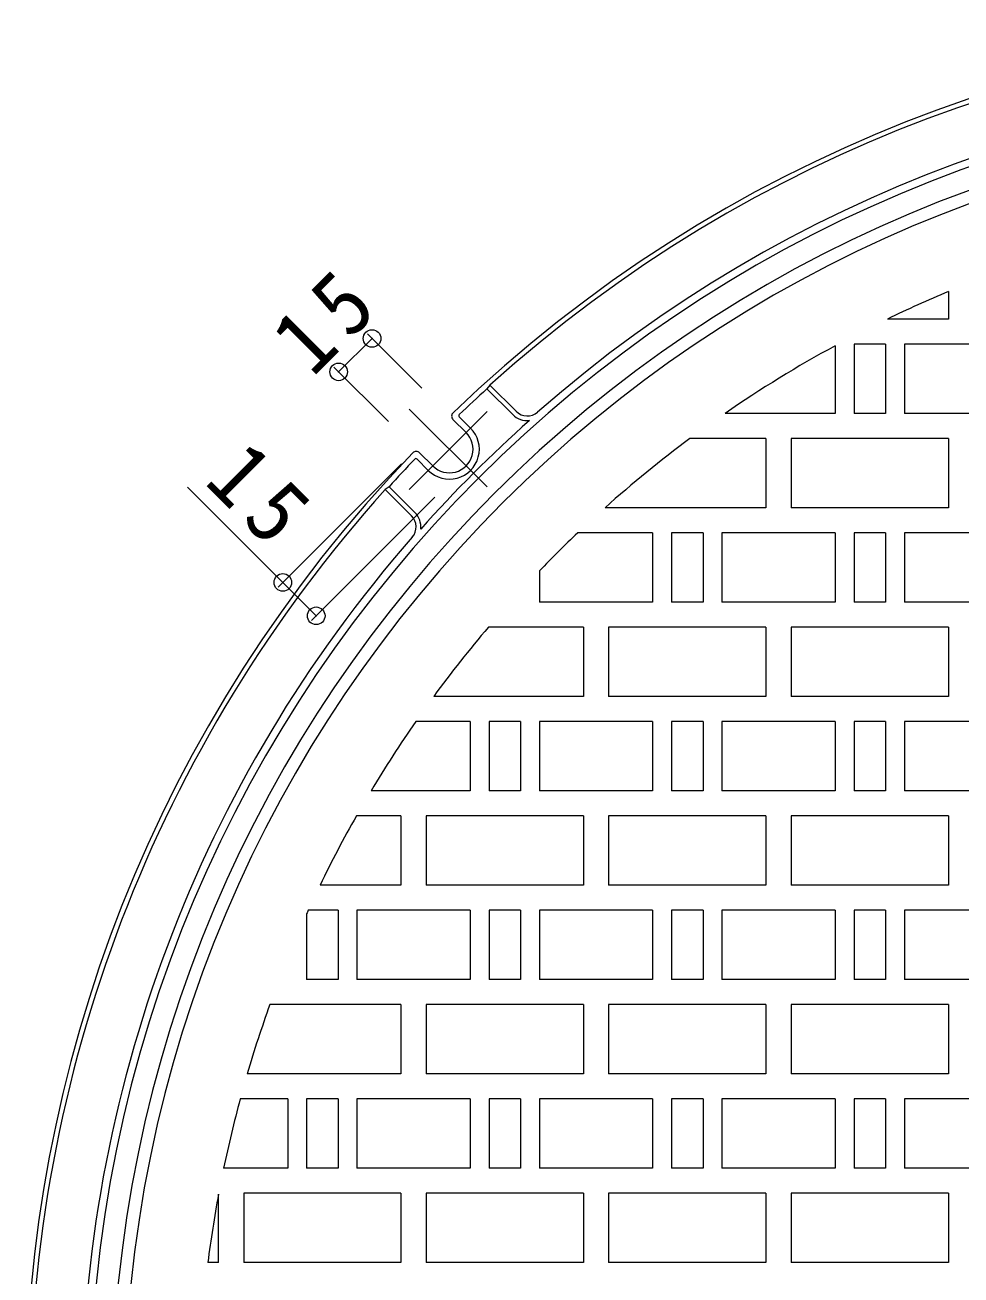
# Model space of a CAD drawing. Units: millimetres, scale not verified. Extents: x -1027 to 1330, y -947 to 944.
# Drawn here: x -956.3 to -658.8, y 516.9 to 914.4 of the extents above; entities that cross this region are included whole.
import ezdxf

# ---------------------------------------------------------------- set-up
doc = ezdxf.new("R2010")
doc.units = ezdxf.units.MM
doc.header["$LTSCALE"] = 7
doc.header["$PDMODE"] = 32
doc.header["$PDSIZE"] = 5.6
doc.linetypes.add('CHAIN1', pattern=[8, 5, -1, 1, -1])
for name, color, linetype, lineweight in [('0-1_躯体', 2, 'Continuous', 9), ('0-2_仕上', 3, 'Continuous', 9), ('0-4_その他', 7, 'Continuous', 9)]:
    doc.layers.add(name, color=color, linetype=linetype, lineweight=lineweight)
doc.styles.add('ＭＳ ゴシック', font='')
doc.styles.get('ＭＳ ゴシック').set_extended_font_data('MS Gothic')

msp = doc.modelspace()

# ---------------------------------------------------------------- linework, layer by layer
at = {"layer": '0-1_躯体'}
for p, q in [((-808.578, 799.869), (-809.482, 798.65)), ((-800.221, 791.511), (-808.578, 799.869)), ((-801.281, 790.45), (-809.482, 798.65)), ((-816.093, 784.755), (-820.27, 788.933)), ((-814.678, 786.169), (-818.275, 789.766)), ((-828.113, 772.735), (-831.71, 776.331)), ((-826.699, 774.149), (-830.877, 778.326)), ((-840.594, 767.538), (-841.812, 766.635)), ((-832.394, 759.337), (-840.594, 767.538)), ((-833.454, 758.277), (-841.812, 766.635))]:
    msp.add_line(p, q, dxfattribs=at)
at = {"layer": '0-1_躯体', "linetype": 'CHAIN1'}
for p, q in [((-834.152, 766.697), (-808.64, 792.208)), ((-834.152, 792.208), (-808.64, 766.696))]:
    msp.add_line(p, q, dxfattribs=at)
at = {"layer": '0-1_躯体'}
for centre, radius, start, end in [((-513.804, 471.861), 442.5, 46.16939, 133.8306), ((-513.804, 471.861), 441, 48.05461, 131.94537), ((-513.804, 471.861), 424.5, 48.80472, 131.19527), ((-513.804, 471.861), 422, 0, 180), ((-513.804, 471.861), 415, 0, 180), ((-513.804, 471.861), 440.7, 132.1386, 133.69832), ((-819.209, 789.994), 1.5, 133.83031, 224.99866), ((-796.685, 795.046), 5, 225, 311.19533), ((-513.804, 471.861), 424.2, 131.70029, 138.29971), ((-817.921, 790.12), 0.5, 133.69914, 225), ((-796.685, 795.046), 6.5, 225, 276.07809), ((-821.396, 779.452), 9.5, 224.99957, 45.00021), ((-821.396, 779.452), 7.5, 224.99973, 45), ((-513.804, 471.861), 442.5, 136.16942, 223.83061), ((-513.804, 471.861), 440.7, 136.3017, 137.86142), ((-831.938, 777.266), 1.5, 45, 136.16969), ((-832.063, 775.978), 0.5, 45, 136.30086), ((-513.804, 471.861), 441, 138.05463, 180), ((-836.99, 754.741), 6.5, 353.92191, 45.00061), ((-836.99, 754.741), 5, 318.80467, 45.00081), ((-513.804, 471.861), 424.5, 138.80473, 180)]:
    msp.add_arc(centre, radius, start, end, dxfattribs=at)
at = {"layer": '0-2_仕上'}
for p, q in [((-698.804, 812.348), (-698.804, 790.861)), ((-692.804, 812.86), (-692.804, 790.861)), ((-682.804, 812.86), (-692.804, 812.86)), ((-698.804, 790.861), (-733.793, 790.861)), ((-640.804, 790.861), (-676.804, 790.861)), ((-720.804, 782.86), (-744.965, 782.86)), ((-720.804, 782.86), (-720.804, 760.86)), ((-712.804, 782.86), (-712.804, 760.86)), ((-662.804, 782.86), (-712.804, 782.86)), ((-720.804, 760.86), (-771.943, 760.86)), ((-756.804, 752.861), (-780.629, 752.861)), ((-740.804, 752.861), (-740.804, 730.86)), ((-698.804, 752.861), (-698.804, 730.86)), ((-682.804, 752.861), (-682.804, 730.86)), ((-792.804, 740.776), (-792.804, 730.86)), ((-740.804, 730.86), (-750.804, 730.86)), ((-698.804, 730.86), (-734.804, 730.86)), ((-682.804, 730.86), (-692.804, 730.86)), ((-640.804, 730.86), (-676.804, 730.86)), ((-778.804, 722.861), (-809.025, 722.861)), ((-778.804, 722.861), (-778.804, 700.861)), ((-770.804, 722.861), (-770.804, 700.861)), ((-720.804, 722.861), (-770.804, 722.861)), ((-712.804, 722.861), (-712.804, 700.861)), ((-662.804, 722.861), (-712.804, 722.861)), ((-778.804, 700.861), (-826.399, 700.861)), ((-814.804, 692.861), (-832.105, 692.861)), ((-814.804, 692.861), (-814.804, 670.861)), ((-798.804, 692.861), (-798.804, 670.861)), ((-756.804, 692.861), (-756.804, 670.861)), ((-740.804, 692.861), (-740.804, 670.861)), ((-698.804, 692.861), (-698.804, 670.861)), ((-682.804, 692.861), (-682.804, 670.861)), ((-814.804, 670.861), (-846.303, 670.861)), ((-798.804, 670.861), (-808.804, 670.861)), ((-756.804, 670.861), (-792.804, 670.861)), ((-740.804, 670.861), (-750.804, 670.861)), ((-698.804, 670.861), (-734.804, 670.861)), ((-682.804, 670.861), (-692.804, 670.861)), ((-640.804, 670.861), (-676.804, 670.861)), ((-836.804, 662.861), (-850.962, 662.861)), ((-836.804, 662.861), (-836.804, 640.861)), ((-828.804, 662.861), (-828.804, 640.861)), ((-778.804, 662.861), (-828.804, 662.861)), ((-770.804, 662.861), (-770.804, 640.861)), ((-720.804, 662.861), (-770.804, 662.861)), ((-712.804, 662.861), (-712.804, 640.861)), ((-662.804, 662.861), (-712.804, 662.861)), ((-836.804, 640.861), (-862.509, 640.861)), ((-856.804, 632.861), (-866.274, 632.861)), ((-814.804, 632.861), (-814.804, 610.861)), ((-798.804, 632.861), (-798.804, 610.861)), ((-756.804, 632.861), (-756.804, 610.861)), ((-740.804, 632.861), (-740.804, 610.861)), ((-698.804, 632.861), (-698.804, 610.861)), ((-682.804, 632.861), (-682.804, 610.861)), ((-866.804, 631.696), (-866.804, 610.861)), ((-814.804, 610.861), (-850.804, 610.861)), ((-798.804, 610.861), (-808.804, 610.861)), ((-756.804, 610.861), (-792.804, 610.861)), ((-740.804, 610.861), (-750.804, 610.861)), ((-698.804, 610.861), (-734.804, 610.861)), ((-682.804, 610.861), (-692.804, 610.861)), ((-640.804, 610.861), (-676.804, 610.861)), ((-836.804, 602.86), (-878.49, 602.86)), ((-836.804, 602.86), (-836.804, 580.861)), ((-828.804, 602.86), (-828.804, 580.861)), ((-778.804, 602.86), (-828.804, 602.86)), ((-770.804, 602.86), (-770.804, 580.861)), ((-720.804, 602.86), (-770.804, 602.86)), ((-712.804, 602.86), (-712.804, 580.861)), ((-662.804, 602.86), (-712.804, 602.86)), ((-836.804, 580.861), (-885.658, 580.861)), ((-872.804, 572.861), (-887.91, 572.861)), ((-872.804, 572.861), (-872.804, 550.861)), ((-856.804, 572.861), (-856.804, 550.861)), ((-814.804, 572.861), (-814.804, 550.861)), ((-798.804, 572.861), (-798.804, 550.861)), ((-756.804, 572.861), (-756.804, 550.861)), ((-740.804, 572.861), (-740.804, 550.861)), ((-698.804, 572.861), (-698.804, 550.861)), ((-682.804, 572.861), (-682.804, 550.861)), ((-872.804, 550.861), (-893.166, 550.861)), ((-856.804, 550.861), (-866.804, 550.861)), ((-814.804, 550.861), (-850.804, 550.861)), ((-798.804, 550.861), (-808.804, 550.861)), ((-756.804, 550.861), (-792.804, 550.861)), ((-740.804, 550.861), (-750.804, 550.861)), ((-698.804, 550.861), (-734.804, 550.861)), ((-682.804, 550.861), (-692.804, 550.861)), ((-640.804, 550.861), (-676.804, 550.861)), ((-894.804, 520.861), (-894.804, 542.538)), ((-886.804, 542.861), (-886.804, 520.861)), ((-836.804, 542.861), (-886.804, 542.861)), ((-828.804, 542.861), (-828.804, 520.861)), ((-778.804, 542.861), (-828.804, 542.861)), ((-770.804, 542.861), (-770.804, 520.861)), ((-720.804, 542.861), (-770.804, 542.861)), ((-712.804, 542.861), (-712.804, 520.861)), ((-662.804, 542.861), (-712.804, 542.861)), ((-894.804, 520.861), (-898.194, 520.861))]:
    msp.add_line(p, q, dxfattribs=at)
for points in [[(-662.804, 829.569), (-662.804, 820.86), (-682.195, 820.86)], [(-682.804, 812.86), (-682.804, 790.861), (-692.804, 790.861)], [(-640.804, 812.86), (-676.804, 812.86), (-676.804, 790.861)], [(-662.804, 782.86), (-662.804, 760.86), (-712.804, 760.86)], [(-756.804, 752.861), (-756.804, 730.86), (-792.804, 730.86)], [(-740.804, 752.861), (-750.804, 752.861), (-750.804, 730.86)], [(-698.804, 752.861), (-734.804, 752.861), (-734.804, 730.86)], [(-682.804, 752.861), (-692.804, 752.861), (-692.804, 730.86)], [(-640.804, 752.861), (-676.804, 752.861), (-676.804, 730.86)], [(-720.804, 722.861), (-720.804, 700.861), (-770.804, 700.861)], [(-662.804, 722.861), (-662.804, 700.861), (-712.804, 700.861)], [(-798.804, 692.861), (-808.804, 692.861), (-808.804, 670.861)], [(-756.804, 692.861), (-792.804, 692.861), (-792.804, 670.861)], [(-740.804, 692.861), (-750.804, 692.861), (-750.804, 670.861)], [(-698.804, 692.861), (-734.804, 692.861), (-734.804, 670.861)], [(-682.804, 692.861), (-692.804, 692.861), (-692.804, 670.861)], [(-640.804, 692.861), (-676.804, 692.861), (-676.804, 670.861)], [(-778.804, 662.861), (-778.804, 640.861), (-828.804, 640.861)], [(-720.804, 662.861), (-720.804, 640.861), (-770.804, 640.861)], [(-662.804, 662.861), (-662.804, 640.861), (-712.804, 640.861)], [(-856.804, 632.861), (-856.804, 610.861), (-866.804, 610.861)], [(-814.804, 632.861), (-850.804, 632.861), (-850.804, 610.861)], [(-798.804, 632.861), (-808.804, 632.861), (-808.804, 610.861)], [(-756.804, 632.861), (-792.804, 632.861), (-792.804, 610.861)], [(-740.804, 632.861), (-750.804, 632.861), (-750.804, 610.861)], [(-698.804, 632.861), (-734.804, 632.861), (-734.804, 610.861)], [(-682.804, 632.861), (-692.804, 632.861), (-692.804, 610.861)], [(-640.804, 632.861), (-676.804, 632.861), (-676.804, 610.861)], [(-778.804, 602.86), (-778.804, 580.861), (-828.804, 580.861)], [(-720.804, 602.86), (-720.804, 580.861), (-770.804, 580.861)], [(-662.804, 602.86), (-662.804, 580.861), (-712.804, 580.861)], [(-856.804, 572.861), (-866.804, 572.861), (-866.804, 550.861)], [(-814.804, 572.861), (-850.804, 572.861), (-850.804, 550.861)], [(-798.804, 572.861), (-808.804, 572.861), (-808.804, 550.861)], [(-756.804, 572.861), (-792.804, 572.861), (-792.804, 550.861)], [(-740.804, 572.861), (-750.804, 572.861), (-750.804, 550.861)], [(-698.804, 572.861), (-734.804, 572.861), (-734.804, 550.861)], [(-682.804, 572.861), (-692.804, 572.861), (-692.804, 550.861)], [(-640.804, 572.861), (-676.804, 572.861), (-676.804, 550.861)], [(-836.804, 542.861), (-836.804, 520.861), (-886.804, 520.861)], [(-778.804, 542.861), (-778.804, 520.861), (-828.804, 520.861)], [(-720.804, 542.861), (-720.804, 520.861), (-770.804, 520.861)], [(-662.804, 542.861), (-662.804, 520.861), (-712.804, 520.861)]]:
    msp.add_lwpolyline(points, dxfattribs=at)
for radius, start, end in [(411, 0, 180), (387.5, 112.61368, 115.75712), (387.5, 118.51697, 124.59096), (387.5, 126.6228, 131.77165), (387.5, 133.51774, 136.05443), (387.5, 139.62846, 143.77429), (387.5, 145.2273, 149.09952), (387.5, 150.46841, 154.14286), (387.5, 155.45018, 155.63943), (387.5, 160.24103, 163.66278), (387.5, 164.89165, 168.23661), (387.5, 169.49079, 172.73541)]:
    msp.add_arc((-513.804, 471.861), radius, start, end, dxfattribs=at)
at = {"layer": '0-4_その他'}
for p, q in [((-847.487, 816.15), (-830.169, 798.833)), ((-846.002, 814.665), (-856.609, 804.059)), ((-858.093, 805.544), (-840.776, 788.226)), ((-875.843, 735.613), (-836.599, 774.856)), ((-874.358, 737.098), (-904.684, 767.424)), ((-865.236, 725.006), (-825.992, 764.249)), ((-863.751, 726.491), (-874.358, 737.098))]:
    msp.add_line(p, q, dxfattribs=at)
for p in [(-846.002, 814.665), (-856.609, 804.059), (-874.358, 737.098), (-863.751, 726.491)]:
    msp.add_point(p, dxfattribs=at)

# ---------------------------------------------------------------- texts
at = {"layer": '0-4_その他', "color": 2, "char_height": 20.53, "attachment_point": 7, "style": 'ＭＳ ゴシック'}
for insert, rotation in [((-864.793, 801.814), 44.999), ((-900.027, 768.707), 314.999)]:
    msp.add_mtext('\\T1.27;\\W0.95;15', dxfattribs=dict(at, insert=insert, rotation=rotation))

doc.saveas('drawing.dxf')
